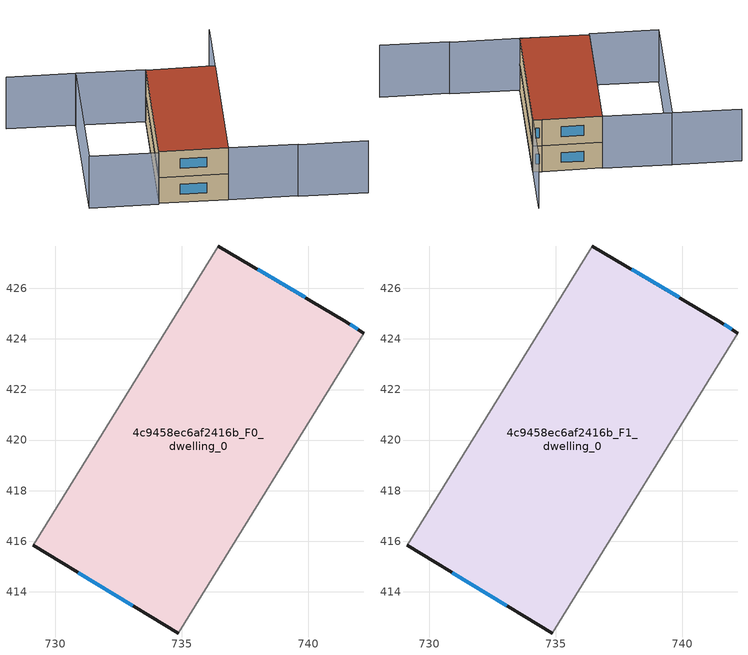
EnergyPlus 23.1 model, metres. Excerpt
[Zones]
4c9458ec6af2416b_F0_dwelling_0
 floor ground (EU_floor_Construction): 741.44,424.73 742.21,424.23 734.86,412.37 729.13,415.84 736.46,427.68 z0
 wall outside (EU_wall_Construction): 729.13,415.84 734.86,412.37 / 742.21,424.23 741.44,424.73 736.46,427.68 z0:3
 wall adiabatic (EU_wall_Construction): 736.46,427.68 729.13,415.84 / 734.86,412.37 742.21,424.23 z0:3
 window (EU_Window_Construction): 730.91,414.76 733.07,413.45 / 739.88,425.65 738.01,426.76 / 741.97,424.39 741.68,424.57 z0.93:2.07
4c9458ec6af2416b_F1_dwelling_0
 floor to 4c9458ec6af2416b_F0_dwelling_0 (EU_floor_Construction): 741.44,424.73 742.21,424.23 734.86,412.37 729.13,415.84 736.46,427.68 z3
 wall outside (EU_wall_Construction): 729.13,415.84 734.86,412.37 / 742.21,424.23 741.44,424.73 736.46,427.68 z3:6
 wall adiabatic (EU_wall_Construction): 736.46,427.68 729.13,415.84 / 734.86,412.37 742.21,424.23 z3:6
 window (EU_Window_Construction): 730.91,414.76 733.07,413.45 / 739.88,425.65 738.01,426.76 / 741.97,424.39 741.68,424.57 z3.93:5.07
 roof outside (EU_roof_Construction): 734.86,412.37 742.21,424.23 741.44,424.73 736.46,427.68 729.13,415.84 z6
shading: 746.23,405.26 740.53,408.79 / 740.56,408.84 734.86,412.37 / 734.86,412.37 745.44,429.45 / 725.07,434.76 730.77,431.23 / 723.34,419.24 730.77,431.23 / 730.77,431.23 736.47,427.7 / 736.47,427.7 729.04,415.71 / 729.04,415.71 723.34,419.24 / 730.77,431.23 723.33,419.22 z0:6
[Building]
EU S2 Campaign: North Axis=0; Terrain=City; Solar Distribution=FullExterior
[Site:Location]
Montreal-Trudeau.Intl.AP: Latitude=45.4667; Longitude=-73.75; Time Zone=-5; Elevation=36
[SizingPeriod:WeatherFileDays]
AnnualSizingPeriod: Begin Month=1; Begin Day of Month=1; End Month=12; End Day of Month=31; Day of Week for Start Day=Monday; Use Weather File Daylight Saving Period=No; Use Weather File Rain and Snow Indicators=No
[MATERIAL]
EU_InternalMass_Material: Roughness=MediumRough; Thickness=0.1; Conductivity=1; Density=1800; Specific Heat=900; Thermal Absorptance=0.9; Solar Absorptance=0.7; Visible Absorptance=0.7
[MATERIAL:NOMASS] Roughness=MediumRough; Thermal Absorptance=0.9; Solar Absorptance=0.7; Visible Absorptance=0.7
Name | Thermal Resistance
EU_wall_NoMass; EU_floor_NoMass | 1.36485
EU_roof_NoMass | 2.55992
[WINDOWMATERIAL:SIMPLEGLAZINGSYSTEM]
EU_Window_SimpleGlazing: UFactor=3.92339; Solar Heat Gain Coefficient=0.8; Visible Transmittance=0.8
[CONSTRUCTION]
EU_wall_Construction: EU_wall_NoMass
EU_roof_Construction: EU_roof_NoMass
EU_floor_Construction: EU_floor_NoMass
EU_Window_Construction: EU_Window_SimpleGlazing
EU_InternalMass_Construction: EU_InternalMass_Material
[ZONE] Type=1; Multiplier=1; Ceiling Height=autocalculate; Floor Area=autocalculate; Part of Total Floor Area=Yes
Name | Volume
4c9458ec6af2416b_F0_dwelling_0 | 280.594
4c9458ec6af2416b_F1_dwelling_0 | 280.592
[INTERNALMASS] Construction=EU_InternalMass_Construction; Surface Area=93.5309
Name | Zone or ZoneList
4c9458ec6af2416b_F0_dwelling_0_EU_InternalMass | 4c9458ec6af2416b_F0_dwelling_0
4c9458ec6af2416b_F1_dwelling_0_EU_InternalMass | 4c9458ec6af2416b_F1_dwelling_0
[OTHEREQUIPMENT] Fuel Type=Electricity; Design Level Calculation Method=Watts/Area; Power per Zone Floor Area=1; Fraction Latent=0; Fraction Radiant=0; Fraction Lost=0; Carbon Dioxide Generation Rate=0; EndUse Subcategory=EU_Step8_InternalGains
Name | Zone or ZoneList or Space or SpaceList | Schedule
EU_Step8_InternalGain_4c9458ec6af2416b_F0_dwelling_0_f000 | 4c9458ec6af2416b_F0_dwelling_0 | EU_Step8_GainSchedule_4c9458ec6af2416b_F0_dwelling_0_f000
EU_Step8_InternalGain_4c9458ec6af2416b_F1_dwelling_0_f000 | 4c9458ec6af2416b_F1_dwelling_0 | EU_Step8_GainSchedule_4c9458ec6af2416b_F1_dwelling_0_f000
[ZONEVENTILATION:DESIGNFLOWRATE] Schedule=EU_AlwaysOn; Design Flow Rate Calculation Method=AirChanges/Hour; Air Changes per Hour=0.860309; Ventilation Type=Natural; Fan Pressure Rise=0; Fan Total Efficiency=1; Constant Term Coefficient=1; Temperature Term Coefficient=0; Velocity Term Coefficient=0; Velocity Squared Term Coefficient=0; Minimum Indoor Temperature=-100; Maximum Indoor Temperature=100; Delta Temperature=-100; Minimum Outdoor Temperature=-100; Maximum Outdoor Temperature=100; Maximum Wind Speed=40
Name | Zone or ZoneList or Space or SpaceList
EU_ConstantAir_4c9458ec6af2416b_F0_dwelling_0 | 4c9458ec6af2416b_F0_dwelling_0
EU_ConstantAir_4c9458ec6af2416b_F1_dwelling_0 | 4c9458ec6af2416b_F1_dwelling_0
[HVACTEMPLATE:THERMOSTAT] Constant Heating Setpoint=20; Constant Cooling Setpoint=50
EU_HeatOnly_4c9458ec6af2416b_F0_dwelling_0; EU_HeatOnly_4c9458ec6af2416b_F1_dwelling_0
[HVACTEMPLATE:ZONE:IDEALLOADSAIRSYSTEM] System Availability Schedule=EU_AlwaysOn; Maximum Heating Supply Air Temperature=50; Minimum Cooling Supply Air Temperature=13; Maximum Heating Supply Air Humidity Ratio=0.0156; Minimum Cooling Supply Air Humidity Ratio=0.0077; Heating Limit=NoLimit; Cooling Limit=NoLimit; Heating Availability Schedule=EU_AlwaysOn; Cooling Availability Schedule=EU_CoolingOff; Dehumidification Control Type=ConstantSensibleHeatRatio; Cooling Sensible Heat Ratio=0.7; Dehumidification Setpoint=60; Humidification Control Type=None; Humidification Setpoint=30; Outdoor Air Method=None; Outdoor Air Flow Rate per Person=0.00944; Outdoor Air Flow Rate per Zone Floor Area=0; Outdoor Air Flow Rate per Zone=0; Demand Controlled Ventilation Type=None; Outdoor Air Economizer Type=NoEconomizer; Heat Recovery Type=None; Sensible Heat Recovery Effectiveness=0.7; Latent Heat Recovery Effectiveness=0.65
Name | Template Thermostat
4c9458ec6af2416b_F0_dwelling_0 | EU_HeatOnly_4c9458ec6af2416b_F0_dwelling_0
4c9458ec6af2416b_F1_dwelling_0 | EU_HeatOnly_4c9458ec6af2416b_F1_dwelling_0
[SIZING:ZONE] Zone Cooling Design Supply Air Temperature Input Method=SupplyAirTemperature; Zone Cooling Design Supply Air Temperature=13; Zone Heating Design Supply Air Temperature Input Method=SupplyAirTemperature; Zone Heating Design Supply Air Temperature=50; Zone Cooling Design Supply Air Humidity Ratio=0.008; Zone Heating Design Supply Air Humidity Ratio=0.008; Cooling Design Air Flow Method=DesignDay; Cooling Design Air Flow Rate=0; Cooling Minimum Air Flow per Zone Floor Area=0.000762; Cooling Minimum Air Flow=0; Cooling Minimum Air Flow Fraction=0.2; Heating Design Air Flow Method=DesignDay; Heating Design Air Flow Rate=0; Heating Maximum Air Flow per Zone Floor Area=0.002032; Heating Maximum Air Flow=0.141576; Heating Maximum Air Flow Fraction=0.3; Account for Dedicated Outdoor Air System=No; Dedicated Outdoor Air System Control Strategy=NeutralSupplyAir; Dedicated Outdoor Air Low Setpoint Temperature for Design=autosize; Dedicated Outdoor Air High Setpoint Temperature for Design=autosize; Zone Load Sizing Method=Sensible Load Only No Latent Load; Zone Latent Cooling Design Supply Air Humidity Ratio Input Method=HumidityRatioDifference; Zone Cooling Design Supply Air Humidity Ratio Difference=0.005; Zone Latent Heating Design Supply Air Humidity Ratio Input Method=HumidityRatioDifference; Zone Humidification Design Supply Air Humidity Ratio Difference=0.005
4c9458ec6af2416b_F0_dwelling_0; 4c9458ec6af2416b_F1_dwelling_0
[SCHEDULE:CONSTANT]
Name | Hourly Value
EU_AlwaysOn | 1
EU_CoolingOff | 0
[SCHEDULE:FILE] Column Number=1; Rows to Skip at Top=0; Number of Hours of Data=8760; Column Separator=Comma; Interpolate to Timestep=No; Minutes per Item=60; Adjust Schedule for Daylight Savings=Yes
Name | File
EU_Step8_GainSchedule_4c9458ec6af2416b_F0_dwelling_0_f000 | ../../schedules/4c9458ec6af2416b/4c9458ec6af2416b_F0_dwelling_0_f000_gain.csv
EU_Step8_GainSchedule_4c9458ec6af2416b_F1_dwelling_0_f000 | ../../schedules/4c9458ec6af2416b/4c9458ec6af2416b_F1_dwelling_0_f000_gain.csv
